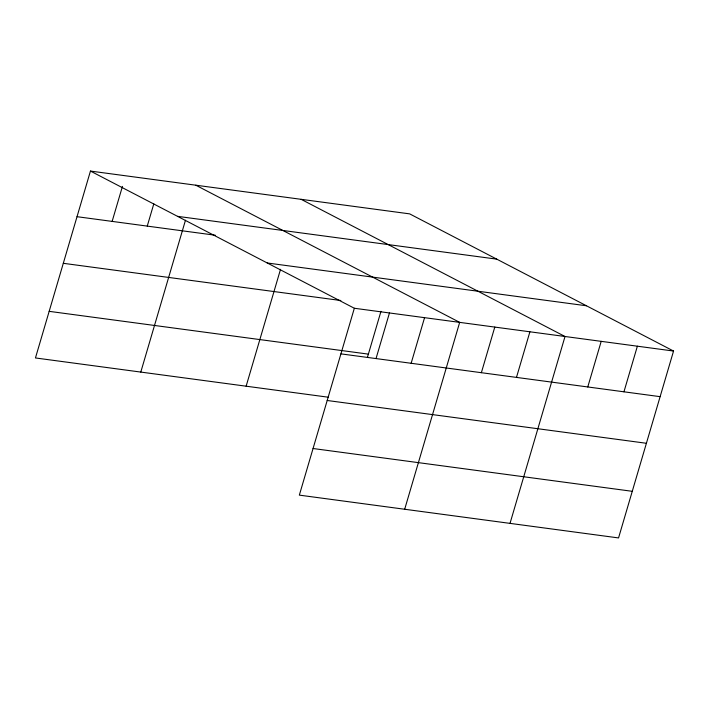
<?xml version="1.0" encoding="UTF-8"?>
<svg xmlns="http://www.w3.org/2000/svg" width="709" height="709" viewBox="0 0 709 709"><rect width="100%" height="100%" fill="white"/><g stroke="black" fill="none" stroke-linecap="round" stroke-linejoin="round"><path stroke-width="1.06" d="M90.451 171.073L354.34 308.255L299.34 495.13L618.549 537.927L673.55 351.044L409.66 213.87L90.451 171.073L35.45 357.956L328.347 397.217M112.137 221.394L122.444 186.387M147.25 226.109L153.809 203.829M140.79 372.074L185.483 220.207M246.129 386.201L280.534 269.305M367.439 357.309L380.972 311.322M376.027 358.577L389.454 312.961M411.14 363.283L424.567 317.667M404.679 509.257L459.68 322.373L195.79 185.2M481.367 372.695L494.793 327.079M516.48 377.401L529.907 331.785M510.019 523.375L565.02 336.5L301.13 199.318M587.77 386.963L601.197 341.348M623.947 391.811L637.373 346.196M177.534 216.342L496.743 259.139M77.024 216.688L215.279 235.228M267.258 262.986L586.467 305.774M63.305 263.305L340.852 300.519M354.34 308.255L673.55 351.044M49.169 311.34L368.379 354.128M340.923 353.871L660.123 396.659M327.195 400.488L646.404 443.276M313.059 448.513L632.268 491.31"/></g></svg>
